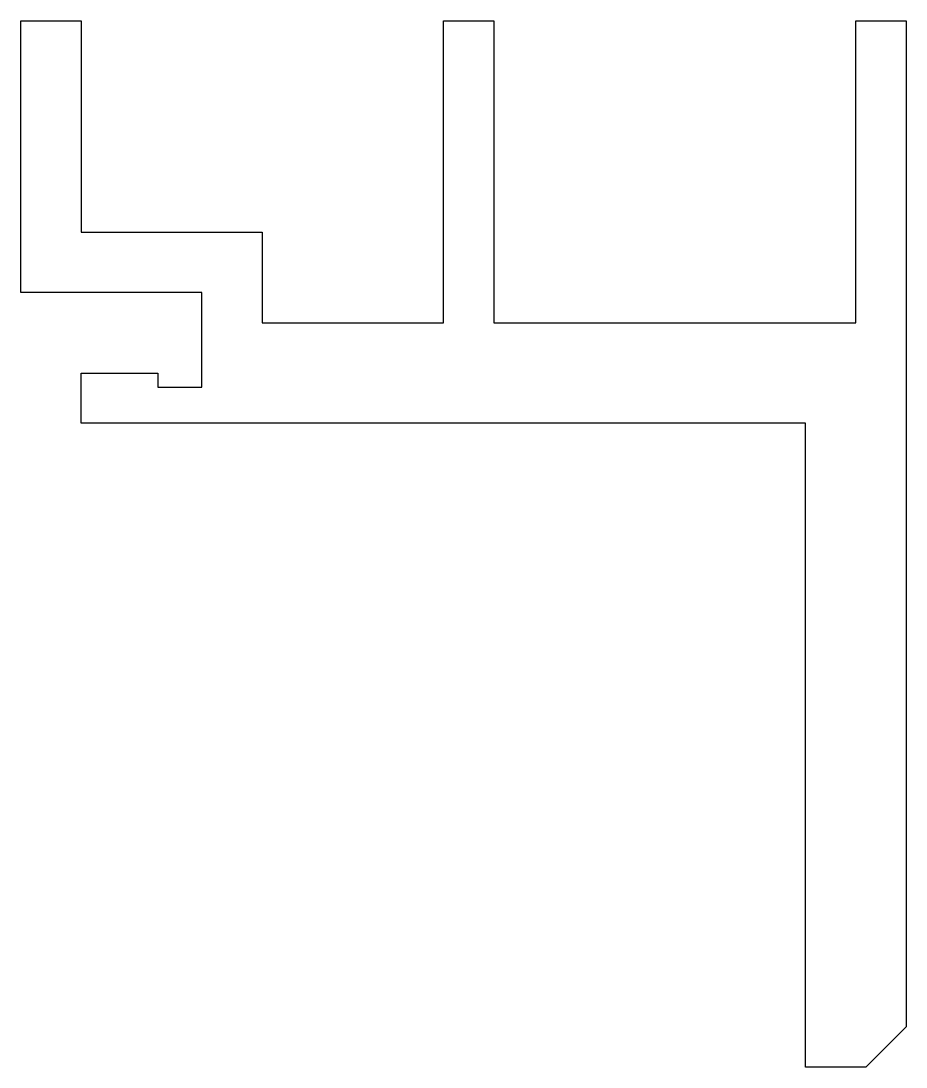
# Model space of a CAD drawing. Extents: x 150.1 to 194.1, y 188.9 to 240.9.
import ezdxf

# ---------------------------------------------------------------- set-up
doc = ezdxf.new("R2010")
doc.units = 0
doc.layers.get('0').update_dxf_attribs({"linetype": 'CONTINUOUS'})

msp = doc.modelspace()

# ---------------------------------------------------------------- linework, layer by layer
msp.add_lwpolyline([(171.137, 225.865), (171.137, 240.865), (173.637, 240.865), (173.637, 225.865), (191.637, 225.865), (191.637, 240.865), (194.137, 240.865), (194.137, 190.865), (192.137, 188.865), (189.137, 188.865), (189.137, 220.865), (153.137, 220.865), (153.137, 223.365), (156.937, 223.365), (156.937, 222.665), (159.137, 222.665), (159.137, 227.365), (150.137, 227.365), (150.137, 240.865), (153.137, 240.865), (153.137, 230.365), (162.137, 230.365), (162.137, 225.865)], close=True)

doc.saveas('drawing.dxf')
